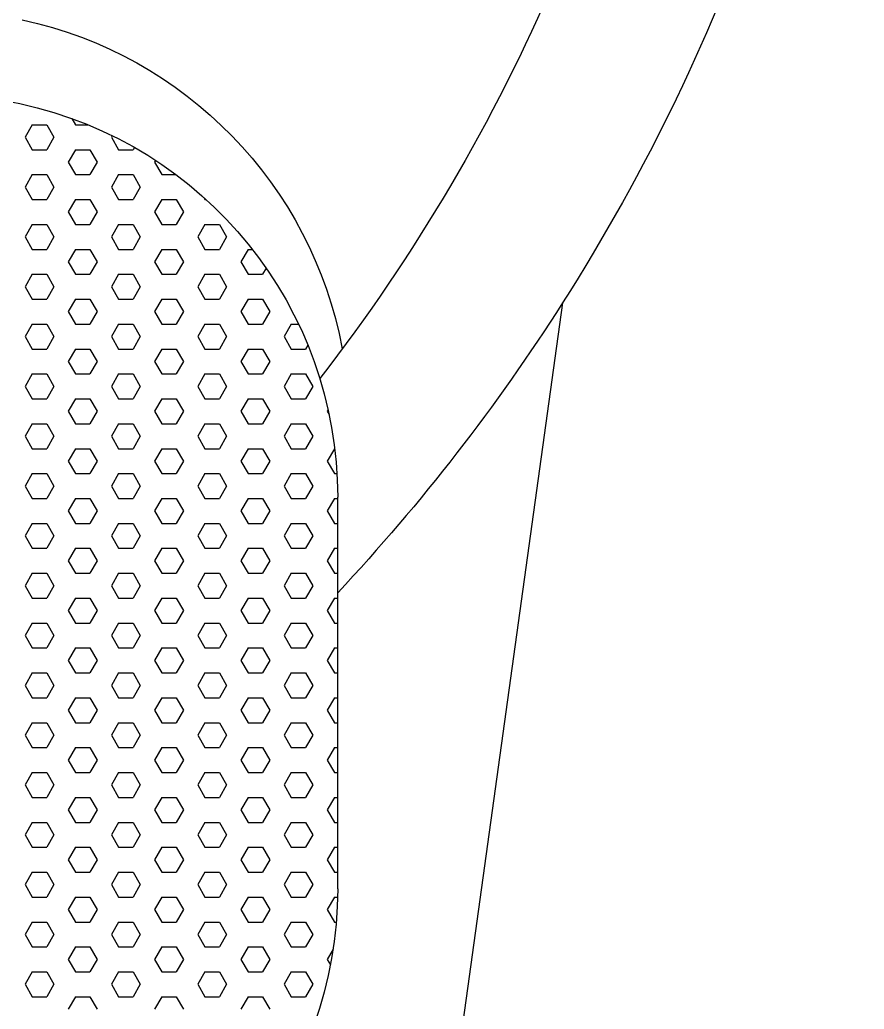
# Model space of a CAD drawing. Header units: millimetres. Extents: x 154.1 to 235.2, y 94.9 to 137.4.
# Drawn here: x 159.4288 to 159.5755, y 99.4125 to 99.5845 of the extents above; entities that cross this region are included whole.
import ezdxf

# ---------------------------------------------------------------- set-up
doc = ezdxf.new("R2010")
doc.units = ezdxf.units.MM
doc.header["$LTSCALE"] = 0.05
doc.layers.add('ACES', color=7, linetype='Continuous')
doc.layers.add('ACES-I', color=251, linetype='Continuous')

# ---------------------------------------------------------------- blocks, each defined once
blk = doc.blocks.new('*X8')
at = {"color": 0}
for p, q in [((6.172500001439316, 2.663028117468133), (6.171250001439316, 2.665193180977594)), ((6.175000000865273, 2.663028116137577), (6.176250000865273, 2.665193179647038)), ((6.187500001442116, 2.663028117469751), (6.186250001442116, 2.665193180979212)), ((6.190000000868073, 2.66302811613596), (6.191250000868073, 2.665193179645421)), ((6.202500001444918, 2.66302811747137), (6.201250001444918, 2.665193180980831)), ((6.205000000870873, 2.663028116134344), (6.206250000870873, 2.665193179643805)), ((6.163750000863406, 2.660863052629194), (6.165000000863405, 2.663028116138655)), ((6.165000000000004, 2.6630281173), (6.167500000000004, 2.6630281173)), ((6.168750001438381, 2.660863053958133), (6.167500001438381, 2.663028117467594)), ((6.172500000000004, 2.6630281173), (6.175000000000004, 2.6630281173)), ((6.178750000866207, 2.660863052627576), (6.180000000866206, 2.663028116137037)), ((6.180000000000004, 2.6630281173), (6.182500000000005, 2.6630281173)), ((6.183750001441183, 2.660863053959752), (6.182500001441183, 2.663028117469213)), ((6.187500000000004, 2.6630281173), (6.190000000000005, 2.6630281173)), ((6.193750000869007, 2.66086305262596), (6.195000000869006, 2.663028116135421)), ((6.195000000000005, 2.6630281173), (6.197500000000005, 2.6630281173)), ((6.198750001443983, 2.66086305396137), (6.197500001443983, 2.663028117470831)), ((6.202500000000005, 2.6630281173), (6.205000000000005, 2.6630281173)), ((6.208750000871807, 2.660863052624344), (6.210000000871807, 2.663028116133805)), ((6.210000000000005, 2.6630281173), (6.212500000000006, 2.6630281173)), ((6.213750001446784, 2.660863053962987), (6.212500001446784, 2.663028117472448)), ((6.165000001437448, 2.658697990448133), (6.163750001437449, 2.660863053957594)), ((6.167500000864339, 2.658697989119195), (6.168750000864339, 2.660863052628656)), ((6.180000001440249, 2.658697990449751), (6.17875000144025, 2.660863053959212)), ((6.182500000867139, 2.658697989117577), (6.183750000867139, 2.660863052627038)), ((6.19500000144305, 2.658697990451369), (6.19375000144305, 2.66086305396083)), ((6.19750000086994, 2.658697989115959), (6.19875000086994, 2.66086305262542)), ((6.210000001445851, 2.658697990452987), (6.208750001445851, 2.660863053962448)), ((6.21250000087274, 2.658697989114343), (6.21375000087274, 2.660863052623804)), ((6.165000000000003, 2.65869799028), (6.167500000000003, 2.65869799028)), ((6.171250000865273, 2.656532925609194), (6.172500000865273, 2.658697989118655)), ((6.172500000000003, 2.65869799028), (6.175000000000003, 2.65869799028)), ((6.176250001439316, 2.65653292693975), (6.175000001439316, 2.658697990449211)), ((6.180000000000003, 2.65869799028), (6.182500000000004, 2.65869799028)), ((6.186250000868073, 2.656532925607577), (6.187500000868073, 2.658697989117038)), ((6.187500000000004, 2.65869799028), (6.190000000000004, 2.65869799028)), ((6.191250001442116, 2.656532926941368), (6.190000001442116, 2.658697990450829)), ((6.195000000000004, 2.65869799028), (6.197500000000004, 2.65869799028)), ((6.201250000870873, 2.656532925605961), (6.202500000870873, 2.658697989115422)), ((6.202500000000004, 2.65869799028), (6.205000000000005, 2.65869799028)), ((6.206250001444918, 2.656532926942987), (6.205000001444918, 2.658697990452448)), ((6.210000000000004, 2.65869799028), (6.212500000000005, 2.65869799028)), ((6.216250000873674, 2.656532925604343), (6.216810378126122, 2.657503527476989)), ((6.172500001438381, 2.65436786342975), (6.171250001438382, 2.656532926939211)), ((6.175000000866206, 2.654367862099194), (6.176250000866206, 2.656532925608655)), ((6.187500001441183, 2.654367863431369), (6.186250001441183, 2.65653292694083)), ((6.190000000869007, 2.654367862097577), (6.191250000869006, 2.656532925607038)), ((6.202500001443983, 2.654367863432987), (6.201250001443984, 2.656532926942448)), ((6.205000000871807, 2.654367862095961), (6.206250000871806, 2.656532925605422)), ((6.217285070385206, 2.654740134953383), (6.216250001446785, 2.656532926944065)), ((6.163750000864339, 2.652202798590812), (6.165000000864339, 2.654367862100273)), ((6.165000000000003, 2.65436786326), (6.167500000000003, 2.65436786326)), ((6.168750001437449, 2.65220279991975), (6.167500001437449, 2.654367863429211)), ((6.172500000000003, 2.65436786326), (6.175000000000003, 2.65436786326)), ((6.178750000867139, 2.652202798589194), (6.180000000867139, 2.654367862098655)), ((6.180000000000003, 2.65436786326), (6.182500000000004, 2.65436786326)), ((6.18375000144025, 2.652202799921368), (6.18250000144025, 2.654367863430829)), ((6.187500000000004, 2.65436786326), (6.190000000000004, 2.65436786326)), ((6.19375000086994, 2.652202798587576), (6.19500000086994, 2.654367862097037)), ((6.195000000000004, 2.65436786326), (6.197500000000004, 2.65436786326)), ((6.19875000144305, 2.652202799922986), (6.19750000144305, 2.654367863432447)), ((6.202500000000004, 2.65436786326), (6.205000000000005, 2.65436786326)), ((6.20875000087274, 2.65220279858596), (6.21000000087274, 2.654367862095421)), ((6.210000000000004, 2.65436786326), (6.212500000000005, 2.65436786326)), ((6.213750001445851, 2.652202799924604), (6.212500001445851, 2.654367863434065)), ((6.165000001436515, 2.65003773640975), (6.163750001436515, 2.652202799919211)), ((6.167500000865273, 2.650037735080811), (6.168750000865272, 2.652202798590272)), ((6.180000001439316, 2.650037736411367), (6.178750001439316, 2.652202799920828)), ((6.182500000868073, 2.650037735079194), (6.183750000868073, 2.652202798588655)), ((6.195000001442116, 2.650037736412985), (6.193750001442116, 2.652202799922446)), ((6.197500000870873, 2.650037735077578), (6.198750000870873, 2.652202798587039)), ((6.210000001444918, 2.650037736414604), (6.208750001444918, 2.652202799924065)), ((6.212500000873674, 2.65003773507596), (6.213750000873674, 2.652202798585421)), ((6.165000000000003, 2.65003773624), (6.167500000000003, 2.65003773624)), ((6.171250000866206, 2.647872671570811), (6.172500000866206, 2.650037735080272)), ((6.172500000000003, 2.65003773624), (6.175000000000003, 2.65003773624)), ((6.176250001438381, 2.647872672901367), (6.175000001438382, 2.650037736410828)), ((6.180000000000003, 2.65003773624), (6.182500000000004, 2.65003773624)), ((6.186250000869006, 2.647872671569194), (6.187500000869006, 2.650037735078655)), ((6.187500000000004, 2.65003773624), (6.190000000000004, 2.65003773624)), ((6.191250001441183, 2.647872672902986), (6.190000001441184, 2.650037736412447)), ((6.195000000000004, 2.65003773624), (6.197500000000004, 2.65003773624)), ((6.201250000871807, 2.647872671567578), (6.202500000871806, 2.650037735077039)), ((6.202500000000004, 2.65003773624), (6.205000000000005, 2.65003773624)), ((6.206250001443983, 2.647872672904604), (6.205000001443984, 2.650037736414065)), ((6.210000000000004, 2.65003773624), (6.212500000000005, 2.65003773624)), ((6.216250000874607, 2.64787267156596), (6.217500000874606, 2.650037735075421)), ((6.217500000000005, 2.65003773624), (6.217834277372252, 2.65003773624)), ((6.172500001437449, 2.645707609391367), (6.171250001437449, 2.647872672900828)), ((6.175000000867139, 2.645707608060811), (6.176250000867139, 2.647872671570272)), ((6.18750000144025, 2.645707609392985), (6.18625000144025, 2.647872672902446)), ((6.19000000086994, 2.645707608059193), (6.19125000086994, 2.647872671568654)), ((6.20250000144305, 2.645707609394603), (6.20125000144305, 2.647872672904064)), ((6.20500000087274, 2.645707608057577), (6.20625000087274, 2.647872671567038)), ((6.217500001445851, 2.645707609396221), (6.216250001445851, 2.647872672905682)), ((6.163750000865273, 2.643542544552428), (6.165000000865272, 2.645707608061889)), ((6.165000000000003, 2.64570760922), (6.167500000000003, 2.64570760922)), ((6.168750001436515, 2.643542545881367), (6.167500001436515, 2.645707609390828)), ((6.172500000000003, 2.64570760922), (6.175000000000003, 2.64570760922)), ((6.178750000868073, 2.643542544550811), (6.180000000868072, 2.645707608060272)), ((6.180000000000003, 2.64570760922), (6.182500000000004, 2.64570760922)), ((6.183750001439316, 2.643542545882984), (6.182500001439316, 2.645707609392445)), ((6.187500000000004, 2.64570760922), (6.190000000000004, 2.64570760922)), ((6.193750000870873, 2.643542544549195), (6.195000000870873, 2.645707608058656)), ((6.195000000000004, 2.64570760922), (6.197500000000004, 2.64570760922)), ((6.198750001442116, 2.643542545884602), (6.197500001442116, 2.645707609394063)), ((6.202500000000004, 2.64570760922), (6.205000000000005, 2.64570760922)), ((6.208750000873674, 2.643542544547577), (6.210000000873674, 2.645707608057038)), ((6.210000000000004, 2.64570760922), (6.212500000000005, 2.64570760922)), ((6.213750001444918, 2.643542545886221), (6.212500001444918, 2.645707609395682)), ((6.217500000000005, 2.64570760922), (6.218057334936096, 2.64570760922)), ((6.165000001435582, 2.641377482371367), (6.163750001435583, 2.643542545880828)), ((6.167500000866206, 2.641377481042428), (6.168750000866206, 2.643542544551889)), ((6.180000001438382, 2.641377482372984), (6.178750001438382, 2.643542545882445)), ((6.182500000869006, 2.641377481040811), (6.183750000869006, 2.643542544550272)), ((6.195000001441183, 2.641377482374603), (6.193750001441184, 2.643542545884064)), ((6.197500000871806, 2.641377481039195), (6.198750000871806, 2.643542544548656)), ((6.210000001443984, 2.641377482376221), (6.208750001443984, 2.643542545885682)), ((6.212500000874607, 2.641377481037577), (6.213750000874606, 2.643542544547038)), ((6.165000000000003, 2.6413774822), (6.167500000000003, 2.6413774822)), ((6.171250000867139, 2.639212417532428), (6.172500000867139, 2.641377481041889)), ((6.172500000000003, 2.6413774822), (6.175000000000003, 2.6413774822)), ((6.176250001437449, 2.639212418862984), (6.175000001437449, 2.641377482372445)), ((6.180000000000003, 2.6413774822), (6.182500000000004, 2.6413774822)), ((6.18625000086994, 2.63921241753081), (6.18750000086994, 2.641377481040271)), ((6.187500000000004, 2.6413774822), (6.190000000000004, 2.6413774822)), ((6.19125000144025, 2.639212418864602), (6.19000000144025, 2.641377482374063)), ((6.195000000000004, 2.6413774822), (6.197500000000004, 2.6413774822)), ((6.20125000087274, 2.639212417529194), (6.20250000087274, 2.641377481038655)), ((6.202500000000004, 2.6413774822), (6.205000000000005, 2.6413774822)), ((6.20625000144305, 2.63921241886622), (6.20500000144305, 2.641377482375681)), ((6.210000000000004, 2.6413774822), (6.212500000000005, 2.6413774822)), ((6.21625000087554, 2.639212417527578), (6.21750000087554, 2.641377481037039)), ((6.217500000000005, 2.6413774822), (6.218072031699712, 2.6413774822)), ((6.172500001436515, 2.637047355352984), (6.171250001436515, 2.639212418862445)), ((6.175000000868073, 2.637047354022428), (6.176250000868072, 2.639212417531889)), ((6.187500001439316, 2.637047355354601), (6.186250001439316, 2.639212418864062)), ((6.190000000870873, 2.637047354020812), (6.191250000870872, 2.639212417530273)), ((6.202500001442116, 2.637047355356219), (6.201250001442117, 2.63921241886568)), ((6.205000000873674, 2.637047354019194), (6.206250000873673, 2.639212417528655)), ((6.217500001444918, 2.637047355357838), (6.216250001444918, 2.639212418867299)), ((6.163750000866206, 2.634882290514045), (6.165000000866206, 2.637047354023506)), ((6.165000000000003, 2.63704735518), (6.167500000000003, 2.63704735518)), ((6.168750001435582, 2.634882291842984), (6.167500001435583, 2.637047355352445)), ((6.172500000000003, 2.63704735518), (6.175000000000003, 2.63704735518)), ((6.178750000869006, 2.634882290512428), (6.180000000869006, 2.637047354021889)), ((6.180000000000003, 2.63704735518), (6.182500000000004, 2.63704735518)), ((6.183750001438382, 2.634882291844601), (6.182500001438382, 2.637047355354062)), ((6.187500000000004, 2.63704735518), (6.190000000000004, 2.63704735518)), ((6.193750000871806, 2.634882290510812), (6.195000000871806, 2.637047354020273)), ((6.195000000000004, 2.63704735518), (6.197500000000004, 2.63704735518)), ((6.198750001441184, 2.63488229184622), (6.197500001441184, 2.637047355355681)), ((6.202500000000004, 2.63704735518), (6.205000000000005, 2.63704735518)), ((6.208750000874606, 2.634882290509194), (6.210000000874606, 2.637047354018655)), ((6.210000000000004, 2.63704735518), (6.212500000000005, 2.63704735518)), ((6.213750001443984, 2.634882291847838), (6.212500001443984, 2.637047355357299)), ((6.217500000000005, 2.63704735518), (6.218072031699712, 2.63704735518)), ((6.165000001434647, 2.632717228332983), (6.163750001434647, 2.634882291842444)), ((6.167500000867139, 2.632717227004045), (6.168750000867139, 2.634882290513506)), ((6.180000001437449, 2.632717228334601), (6.178750001437449, 2.634882291844062)), ((6.18250000086994, 2.632717227002427), (6.18375000086994, 2.634882290511888)), ((6.19500000144025, 2.632717228336219), (6.19375000144025, 2.63488229184568)), ((6.19750000087274, 2.632717227000811), (6.19875000087274, 2.634882290510272)), ((6.21000000144305, 2.632717228337837), (6.20875000144305, 2.634882291847298)), ((6.21250000087554, 2.632717226999195), (6.21375000087554, 2.634882290508656)), ((6.165000000000003, 2.63271722816), (6.167500000000003, 2.63271722816)), ((6.171250000868072, 2.630552163494045), (6.172500000868072, 2.632717227003506)), ((6.172500000000003, 2.63271722816), (6.175000000000003, 2.63271722816)), ((6.176250001436515, 2.630552164824601), (6.175000001436516, 2.632717228334062)), ((6.180000000000003, 2.63271722816), (6.182500000000004, 2.63271722816)), ((6.186250000870873, 2.630552163492429), (6.187500000870872, 2.63271722700189)), ((6.187500000000004, 2.63271722816), (6.190000000000004, 2.63271722816)), ((6.191250001439316, 2.630552164826218), (6.190000001439317, 2.632717228335679)), ((6.195000000000004, 2.63271722816), (6.197500000000004, 2.63271722816)), ((6.201250000873674, 2.630552163490811), (6.202500000873673, 2.632717227000272)), ((6.202500000000004, 2.63271722816), (6.205000000000005, 2.63271722816)), ((6.206250001442116, 2.630552164827836), (6.205000001442117, 2.632717228337297)), ((6.210000000000004, 2.63271722816), (6.212500000000005, 2.63271722816)), ((6.216250000876474, 2.630552163489194), (6.217500000876473, 2.632717226998655)), ((6.217500000000005, 2.63271722816), (6.218072031699712, 2.63271722816)), ((6.172500001435583, 2.628387101314601), (6.171250001435583, 2.630552164824062)), ((6.175000000869006, 2.628387099984045), (6.176250000869006, 2.630552163493506)), ((6.187500001438382, 2.628387101316218), (6.186250001438382, 2.630552164825679)), ((6.190000000871806, 2.628387099982429), (6.191250000871806, 2.63055216349189)), ((6.202500001441184, 2.628387101317837), (6.201250001441184, 2.630552164827298)), ((6.205000000874606, 2.628387099980811), (6.206250000874606, 2.630552163490272)), ((6.217500001443984, 2.628387101319455), (6.216250001443984, 2.630552164828916)), ((6.163750000867139, 2.626222036475662), (6.165000000867138, 2.628387099985123)), ((6.165000000000003, 2.62838710114), (6.167500000000003, 2.62838710114)), ((6.168750001434647, 2.6262220378046), (6.167500001434647, 2.628387101314061)), ((6.172500000000003, 2.62838710114), (6.175000000000003, 2.62838710114)), ((6.17875000086994, 2.626222036474045), (6.180000000869939, 2.628387099983506)), ((6.180000000000003, 2.62838710114), (6.182500000000004, 2.62838710114)), ((6.183750001437449, 2.626222037806218), (6.182500001437449, 2.628387101315679)), ((6.187500000000004, 2.62838710114), (6.190000000000004, 2.62838710114)), ((6.19375000087274, 2.626222036472428), (6.195000000872739, 2.628387099981889)), ((6.195000000000004, 2.62838710114), (6.197500000000004, 2.62838710114)), ((6.19875000144025, 2.626222037807836), (6.19750000144025, 2.628387101317297)), ((6.202500000000004, 2.62838710114), (6.205000000000005, 2.62838710114)), ((6.20875000087554, 2.626222036470812), (6.21000000087554, 2.628387099980273)), ((6.210000000000004, 2.62838710114), (6.212500000000005, 2.62838710114)), ((6.21375000144305, 2.626222037809454), (6.21250000144305, 2.628387101318915)), ((6.217500000000005, 2.62838710114), (6.218072031699712, 2.62838710114)), ((6.165000001433715, 2.6240569742946), (6.163750001433716, 2.626222037804061)), ((6.167500000868072, 2.624056972965662), (6.168750000868072, 2.626222036475123)), ((6.180000001436516, 2.624056974296218), (6.178750001436516, 2.626222037805679)), ((6.182500000870872, 2.624056972964046), (6.183750000870872, 2.626222036473507)), ((6.195000001439317, 2.624056974297835), (6.193750001439317, 2.626222037807296)), ((6.197500000873673, 2.624056972962428), (6.198750000873673, 2.626222036471889)), ((6.210000001442117, 2.624056974299454), (6.208750001442117, 2.626222037808915)), ((6.212500000876473, 2.624056972960811), (6.213750000876473, 2.626222036470272)), ((6.165000000000003, 2.62405697412), (6.167500000000003, 2.62405697412)), ((6.171250000869006, 2.621891909455662), (6.172500000869006, 2.624056972965123)), ((6.172500000000003, 2.62405697412), (6.175000000000003, 2.62405697412)), ((6.176250001435583, 2.621891910786218), (6.175000001435583, 2.624056974295679)), ((6.180000000000003, 2.62405697412), (6.182500000000004, 2.62405697412)), ((6.186250000871806, 2.621891909454046), (6.187500000871806, 2.624056972963507)), ((6.187500000000004, 2.62405697412), (6.190000000000004, 2.62405697412)), ((6.191250001438382, 2.621891910787835), (6.190000001438382, 2.624056974297296)), ((6.195000000000004, 2.62405697412), (6.197500000000004, 2.62405697412)), ((6.201250000874606, 2.621891909452428), (6.202500000874606, 2.624056972961889)), ((6.202500000000004, 2.62405697412), (6.205000000000005, 2.62405697412)), ((6.206250001441184, 2.621891910789454), (6.205000001441184, 2.624056974298915)), ((6.210000000000004, 2.62405697412), (6.212500000000005, 2.62405697412)), ((6.216250000877407, 2.621891909450812), (6.217500000877407, 2.624056972960273)), ((6.217500000000005, 2.62405697412), (6.218072031699712, 2.62405697412)), ((6.172500001434647, 2.619726847276217), (6.171250001434648, 2.621891910785678)), ((6.175000000869939, 2.619726845945662), (6.176250000869939, 2.621891909455123)), ((6.187500001437449, 2.619726847277835), (6.18625000143745, 2.621891910787296)), ((6.19000000087274, 2.619726845944045), (6.191250000872739, 2.621891909453506)), ((6.20250000144025, 2.619726847279453), (6.201250001440251, 2.621891910788914)), ((6.20500000087554, 2.619726845942429), (6.206250000875539, 2.62189190945189)), ((6.21750000144305, 2.619726847281071), (6.216250001443051, 2.621891910790532)), ((6.163750000868072, 2.617561782437279), (6.165000000868072, 2.61972684594674)), ((6.165000000000003, 2.6197268471), (6.167500000000003, 2.6197268471)), ((6.168750001433716, 2.617561783766218), (6.167500001433716, 2.619726847275679)), ((6.172500000000003, 2.6197268471), (6.175000000000003, 2.6197268471)), ((6.178750000870872, 2.617561782435663), (6.180000000870872, 2.619726845945124)), ((6.180000000000003, 2.6197268471), (6.182500000000004, 2.6197268471)), ((6.183750001436516, 2.617561783767835), (6.182500001436516, 2.619726847277296)), ((6.187500000000004, 2.6197268471), (6.190000000000004, 2.6197268471)), ((6.193750000873673, 2.617561782434045), (6.195000000873673, 2.619726845943506)), ((6.195000000000004, 2.6197268471), (6.197500000000004, 2.6197268471)), ((6.198750001439317, 2.617561783769452), (6.197500001439317, 2.619726847278913)), ((6.202500000000004, 2.6197268471), (6.205000000000005, 2.6197268471)), ((6.208750000876473, 2.617561782432428), (6.210000000876473, 2.619726845941889)), ((6.210000000000004, 2.6197268471), (6.212500000000005, 2.6197268471)), ((6.213750001442117, 2.617561783771071), (6.212500001442117, 2.619726847280532)), ((6.217500000000005, 2.6197268471), (6.218072031699712, 2.6197268471)), ((6.165000001432782, 2.615396720256218), (6.163750001432782, 2.617561783765679)), ((6.167500000869006, 2.615396718927279), (6.168750000869005, 2.61756178243674)), ((6.180000001435583, 2.615396720257835), (6.178750001435583, 2.617561783767296)), ((6.182500000871806, 2.615396718925663), (6.183750000871806, 2.617561782435124)), ((6.195000001438382, 2.615396720259452), (6.193750001438382, 2.617561783768913)), ((6.197500000874606, 2.615396718924045), (6.198750000874606, 2.617561782433506)), ((6.210000001441184, 2.615396720261071), (6.208750001441184, 2.617561783770532)), ((6.212500000877407, 2.615396718922429), (6.213750000877407, 2.61756178243189)), ((6.165000000000003, 2.61539672008), (6.167500000000003, 2.61539672008)), ((6.171250000869939, 2.613231655417279), (6.172500000869939, 2.61539671892674)), ((6.172500000000003, 2.61539672008), (6.175000000000003, 2.61539672008)), ((6.176250001434648, 2.613231656747834), (6.175000001434648, 2.615396720257295)), ((6.180000000000003, 2.61539672008), (6.182500000000004, 2.61539672008)), ((6.186250000872739, 2.613231655415662), (6.187500000872739, 2.615396718925123)), ((6.187500000000004, 2.61539672008), (6.190000000000004, 2.61539672008)), ((6.191250001437449, 2.613231656749452), (6.19000000143745, 2.615396720258913)), ((6.195000000000004, 2.61539672008), (6.197500000000004, 2.61539672008)), ((6.20125000087554, 2.613231655414046), (6.202500000875539, 2.615396718923507)), ((6.202500000000004, 2.61539672008), (6.205000000000005, 2.61539672008)), ((6.20625000144025, 2.61323165675107), (6.205000001440251, 2.615396720260531)), ((6.210000000000004, 2.61539672008), (6.212500000000005, 2.61539672008)), ((6.21625000087834, 2.613231655412429), (6.217500000878339, 2.61539671892189)), ((6.217500000000005, 2.61539672008), (6.218072031699712, 2.61539672008)), ((6.172500001433716, 2.611066593237835), (6.171250001433716, 2.613231656747296)), ((6.175000000870872, 2.61106659190728), (6.176250000870872, 2.613231655416741)), ((6.187500001436516, 2.611066593239452), (6.186250001436516, 2.613231656748913)), ((6.190000000873673, 2.611066591905662), (6.191250000873673, 2.613231655415123)), ((6.202500001439317, 2.611066593241069), (6.201250001439317, 2.61323165675053)), ((6.205000000876473, 2.611066591904045), (6.206250000876473, 2.613231655413506)), ((6.217500001442117, 2.611066593242688), (6.216250001442117, 2.613231656752149)), ((6.163750000869006, 2.608901528398896), (6.165000000869005, 2.611066591908357)), ((6.165000000000003, 2.61106659306), (6.167500000000003, 2.61106659306)), ((6.168750001432782, 2.608901529727835), (6.167500001432782, 2.611066593237296)), ((6.172500000000003, 2.61106659306), (6.175000000000003, 2.61106659306)), ((6.178750000871806, 2.60890152839728), (6.180000000871805, 2.611066591906741)), ((6.180000000000003, 2.61106659306), (6.182500000000004, 2.61106659306)), ((6.183750001435583, 2.608901529729452), (6.182500001435583, 2.611066593238913)), ((6.187500000000004, 2.61106659306), (6.190000000000004, 2.61106659306)), ((6.193750000874606, 2.608901528395662), (6.195000000874606, 2.611066591905123)), ((6.195000000000004, 2.61106659306), (6.197500000000004, 2.61106659306)), ((6.198750001438382, 2.608901529731069), (6.197500001438383, 2.61106659324053)), ((6.202500000000004, 2.61106659306), (6.205000000000005, 2.61106659306)), ((6.208750000877407, 2.608901528394046), (6.210000000877407, 2.611066591903507)), ((6.210000000000004, 2.61106659306), (6.212500000000005, 2.61106659306)), ((6.213750001441184, 2.608901529732688), (6.212500001441184, 2.611066593242149)), ((6.217500000000005, 2.61106659306), (6.218072031699712, 2.61106659306)), ((6.165000001431848, 2.606736466217835), (6.163750001431849, 2.608901529727296)), ((6.167500000869939, 2.606736464888896), (6.168750000869939, 2.608901528398357)), ((6.180000001434648, 2.606736466219451), (6.178750001434648, 2.608901529728912)), ((6.182500000872739, 2.606736464887279), (6.183750000872739, 2.60890152839674)), ((6.19500000143745, 2.606736466221069), (6.19375000143745, 2.60890152973053)), ((6.197500000875539, 2.606736464885663), (6.198750000875539, 2.608901528395124)), ((6.210000001440251, 2.606736466222687), (6.208750001440251, 2.608901529732148)), ((6.21250000087834, 2.606736464884046), (6.213750000878339, 2.608901528393507)), ((6.165000000000003, 2.60673646604), (6.167500000000003, 2.60673646604)), ((6.171250000870872, 2.604571401378897), (6.172500000870872, 2.606736464888358)), ((6.172500000000003, 2.60673646604), (6.175000000000003, 2.60673646604)), ((6.176250001433716, 2.604571402709452), (6.175000001433716, 2.606736466218913)), ((6.180000000000003, 2.60673646604), (6.182500000000004, 2.60673646604)), ((6.186250000873673, 2.604571401377279), (6.187500000873673, 2.60673646488674)), ((6.187500000000004, 2.60673646604), (6.190000000000004, 2.60673646604)), ((6.191250001436516, 2.604571402711069), (6.190000001436516, 2.60673646622053)), ((6.195000000000004, 2.60673646604), (6.197500000000004, 2.60673646604)), ((6.201250000876473, 2.604571401375662), (6.202500000876473, 2.606736464885123)), ((6.202500000000004, 2.60673646604), (6.205000000000005, 2.60673646604)), ((6.206250001439317, 2.604571402712686), (6.205000001439317, 2.606736466222147)), ((6.210000000000004, 2.60673646604), (6.212500000000005, 2.60673646604)), ((6.216250000879273, 2.604571401374046), (6.217500000879273, 2.606736464883507)), ((6.217500000000005, 2.60673646604), (6.218072031699712, 2.60673646604)), ((6.172500001432782, 2.602406339199452), (6.171250001432782, 2.604571402708913)), ((6.175000000871806, 2.602406337868897), (6.176250000871805, 2.604571401378358)), ((6.187500001435583, 2.602406339201069), (6.186250001435583, 2.60457140271053)), ((6.190000000874606, 2.602406337867279), (6.191250000874605, 2.60457140137674)), ((6.202500001438382, 2.602406339202686), (6.201250001438383, 2.604571402712147)), ((6.205000000877407, 2.602406337865663), (6.206250000877406, 2.604571401375124)), ((6.217500001441184, 2.602406339204305), (6.216250001441185, 2.604571402713766)), ((6.163750000869939, 2.600241274360513), (6.165000000869939, 2.602406337869974)), ((6.165000000000003, 2.60240633902), (6.167500000000003, 2.60240633902)), ((6.168750001431849, 2.600241275689452), (6.167500001431849, 2.602406339198913)), ((6.172500000000003, 2.60240633902), (6.175000000000003, 2.60240633902)), ((6.178750000872739, 2.600241274358896), (6.180000000872739, 2.602406337868357)), ((6.180000000000003, 2.60240633902), (6.182500000000004, 2.60240633902)), ((6.183750001434648, 2.600241275691068), (6.182500001434648, 2.602406339200529)), ((6.187500000000004, 2.60240633902), (6.190000000000004, 2.60240633902)), ((6.193750000875539, 2.60024127435728), (6.195000000875539, 2.602406337866741)), ((6.195000000000004, 2.60240633902), (6.197500000000004, 2.60240633902)), ((6.19875000143745, 2.600241275692686), (6.19750000143745, 2.602406339202147)), ((6.202500000000004, 2.60240633902), (6.205000000000005, 2.60240633902)), ((6.208750000878339, 2.600241274355663), (6.210000000878339, 2.602406337865124)), ((6.210000000000004, 2.60240633902), (6.212500000000005, 2.60240633902)), ((6.213750001440251, 2.600241275694304), (6.212500001440251, 2.602406339203765)), ((6.217500000000005, 2.60240633902), (6.218072031699712, 2.60240633902)), ((6.165000001430915, 2.598076212179452), (6.163750001430915, 2.600241275688913)), ((6.167500000870872, 2.598076210850514), (6.168750000870872, 2.600241274359975)), ((6.180000001433716, 2.598076212181069), (6.178750001433716, 2.60024127569053)), ((6.182500000873673, 2.598076210848896), (6.183750000873673, 2.600241274358357)), ((6.195000001436516, 2.598076212182686), (6.193750001436516, 2.600241275692147)), ((6.197500000876473, 2.598076210847279), (6.198750000876473, 2.60024127435674)), ((6.210000001439317, 2.598076212184303), (6.208750001439317, 2.600241275693764)), ((6.212500000879273, 2.598076210845663), (6.213750000879273, 2.600241274355124)), ((6.165000000000003, 2.598076212), (6.167500000000003, 2.598076212)), ((6.171250000871805, 2.595911147340514), (6.172500000871805, 2.598076210849975)), ((6.172500000000003, 2.598076212), (6.175000000000003, 2.598076212)), ((6.176250001432782, 2.595911148671069), (6.175000001432783, 2.59807621218053)), ((6.180000000000003, 2.598076212), (6.182500000000004, 2.598076212)), ((6.186250000874606, 2.595911147338896), (6.187500000874605, 2.598076210848357)), ((6.187500000000004, 2.598076212), (6.190000000000004, 2.598076212)), ((6.191250001435583, 2.595911148672686), (6.190000001435584, 2.598076212182147)), ((6.195000000000004, 2.598076212), (6.197500000000004, 2.598076212)), ((6.201250000877407, 2.59591114733728), (6.202500000877406, 2.598076210846741)), ((6.202500000000004, 2.598076212), (6.205000000000005, 2.598076212)), ((6.206250001438383, 2.595911148674303), (6.205000001438383, 2.598076212183764)), ((6.210000000000004, 2.598076212), (6.212500000000005, 2.598076212)), ((6.216250000880206, 2.595911147335663), (6.217500000880205, 2.598076210845124)), ((6.217500000000005, 2.598076212), (6.218072031699712, 2.598076212)), ((6.172500001431849, 2.593746085161069), (6.171250001431849, 2.59591114867053)), ((6.175000000872739, 2.593746083830513), (6.176250000872739, 2.595911147339974)), ((6.187500001434648, 2.593746085162685), (6.186250001434648, 2.595911148672146)), ((6.190000000875539, 2.593746083828897), (6.191250000875539, 2.595911147338358)), ((6.20250000143745, 2.593746085164303), (6.20125000143745, 2.595911148673764)), ((6.205000000878339, 2.59374608382728), (6.206250000878339, 2.595911147336741)), ((6.217500001440251, 2.593746085165921), (6.216250001440251, 2.595911148675382)), ((6.163750000870872, 2.591581020322131), (6.165000000870871, 2.593746083831592)), ((6.165000000000003, 2.59374608498), (6.167500000000003, 2.59374608498)), ((6.168750001430915, 2.591581021651069), (6.167500001430915, 2.59374608516053)), ((6.172500000000003, 2.59374608498), (6.175000000000003, 2.59374608498)), ((6.178750000873673, 2.591581020320513), (6.180000000873672, 2.593746083829974)), ((6.180000000000003, 2.59374608498), (6.182500000000004, 2.59374608498)), ((6.183750001433716, 2.591581021652686), (6.182500001433716, 2.593746085162147)), ((6.187500000000004, 2.59374608498), (6.190000000000004, 2.59374608498)), ((6.193750000876473, 2.591581020318896), (6.195000000876473, 2.593746083828357)), ((6.195000000000004, 2.59374608498), (6.197500000000004, 2.59374608498)), ((6.198750001436516, 2.591581021654303), (6.197500001436516, 2.593746085163764)), ((6.202500000000004, 2.59374608498), (6.205000000000005, 2.59374608498)), ((6.208750000879273, 2.59158102031728), (6.210000000879273, 2.593746083826741)), ((6.210000000000004, 2.59374608498), (6.212500000000005, 2.59374608498)), ((6.213750001439317, 2.59158102165592), (6.212500001439317, 2.593746085165381)), ((6.217500000000005, 2.59374608498), (6.218072031699712, 2.59374608498)), ((6.165000001429982, 2.589415958141069), (6.163750001429983, 2.59158102165053)), ((6.167500000871805, 2.589415956812131), (6.168750000871805, 2.591581020321592)), ((6.180000001432782, 2.589415958142686), (6.178750001432783, 2.591581021652147)), ((6.182500000874605, 2.589415956810513), (6.183750000874605, 2.591581020319974)), ((6.195000001435583, 2.589415958144303), (6.193750001435584, 2.591581021653764)), ((6.197500000877406, 2.589415956808897), (6.198750000877406, 2.591581020318358)), ((6.210000001438383, 2.58941595814592), (6.208750001438383, 2.591581021655381)), ((6.212500000880206, 2.58941595680728), (6.213750000880205, 2.591581020316741)), ((6.165000000000003, 2.58941595796), (6.167500000000003, 2.58941595796)), ((6.171250000872739, 2.58725089330213), (6.172500000872739, 2.589415956811591)), ((6.172500000000003, 2.58941595796), (6.175000000000003, 2.58941595796)), ((6.176250001431849, 2.587250894632686), (6.175000001431849, 2.589415958142147)), ((6.180000000000003, 2.58941595796), (6.182500000000004, 2.58941595796)), ((6.186250000875539, 2.587250893300514), (6.187500000875539, 2.589415956809975)), ((6.187500000000004, 2.58941595796), (6.190000000000004, 2.58941595796)), ((6.191250001434648, 2.587250894634302), (6.190000001434648, 2.589415958143763)), ((6.195000000000004, 2.58941595796), (6.197500000000004, 2.58941595796)), ((6.201250000878339, 2.587250893298897), (6.202500000878339, 2.589415956808358)), ((6.202500000000004, 2.58941595796), (6.205000000000005, 2.58941595796)), ((6.20625000143745, 2.587250894635921), (6.20500000143745, 2.589415958145382)), ((6.210000000000004, 2.58941595796), (6.212500000000005, 2.58941595796)), ((6.216250000881139, 2.587250893297281), (6.217500000881139, 2.589415956806742)), ((6.217500000000005, 2.58941595796), (6.218072031699712, 2.58941595796)), ((6.172500001430915, 2.585085831122686), (6.171250001430916, 2.587250894632147)), ((6.175000000873673, 2.58508582979213), (6.176250000873672, 2.587250893301591)), ((6.187500001433716, 2.585085831124303), (6.186250001433717, 2.587250894633764)), ((6.190000000876473, 2.585085829790513), (6.191250000876472, 2.587250893299974)), ((6.202500001436516, 2.58508583112592), (6.201250001436517, 2.587250894635381)), ((6.205000000879273, 2.585085829788897), (6.206250000879272, 2.587250893298358)), ((6.217500001439317, 2.585085831127537), (6.216250001439318, 2.587250894636998)), ((6.163750000871805, 2.582920766283748), (6.165000000871805, 2.585085829793209)), ((6.165000000000003, 2.58508583094), (6.167500000000003, 2.58508583094)), ((6.168750001429983, 2.582920767612686), (6.167500001429983, 2.585085831122147)), ((6.172500000000003, 2.58508583094), (6.175000000000003, 2.58508583094)), ((6.178750000874605, 2.58292076628213), (6.180000000874605, 2.585085829791591)), ((6.180000000000003, 2.58508583094), (6.182500000000004, 2.58508583094)), ((6.183750001432783, 2.582920767614303), (6.182500001432783, 2.585085831123764)), ((6.187500000000004, 2.58508583094), (6.190000000000004, 2.58508583094)), ((6.193750000877406, 2.582920766280514), (6.195000000877406, 2.585085829789975)), ((6.195000000000004, 2.58508583094), (6.197500000000004, 2.58508583094)), ((6.198750001435584, 2.58292076761592), (6.197500001435584, 2.585085831125381)), ((6.202500000000004, 2.58508583094), (6.205000000000005, 2.58508583094)), ((6.208750000880205, 2.582920766278897), (6.210000000880205, 2.585085829788358)), ((6.210000000000004, 2.58508583094), (6.212500000000005, 2.58508583094)), ((6.213750001438383, 2.582920767617537), (6.212500001438383, 2.585085831126998)), ((6.217500000000005, 2.58508583094), (6.218072031699712, 2.58508583094)), ((6.165000001429049, 2.580755704102685), (6.163750001429049, 2.582920767612146)), ((6.167500000872739, 2.580755702773747), (6.168750000872739, 2.582920766283208)), ((6.180000001431849, 2.580755704104303), (6.178750001431849, 2.582920767613764)), ((6.182500000875539, 2.580755702772131), (6.183750000875539, 2.582920766281592)), ((6.195000001434648, 2.580755704105919), (6.193750001434648, 2.58292076761538)), ((6.197500000878339, 2.580755702770514), (6.198750000878339, 2.582920766279975)), ((6.21000000143745, 2.580755704107538), (6.20875000143745, 2.582920767616999)), ((6.212500000881139, 2.580755702768898), (6.213750000881139, 2.582920766278359)), ((6.165000000000003, 2.58075570392), (6.167500000000003, 2.58075570392)), ((6.171250000873672, 2.578590639263747), (6.172500000873672, 2.580755702773208)), ((6.172500000000003, 2.58075570392), (6.175000000000003, 2.58075570392)), ((6.176250001430915, 2.578590640594303), (6.175000001430916, 2.580755704103764)), ((6.180000000000003, 2.58075570392), (6.182500000000004, 2.58075570392)), ((6.186250000876472, 2.57859063926213), (6.187500000876472, 2.580755702771591)), ((6.187500000000004, 2.58075570392), (6.190000000000004, 2.58075570392)), ((6.191250001433716, 2.57859064059592), (6.190000001433717, 2.580755704105381)), ((6.195000000000004, 2.58075570392), (6.197500000000004, 2.58075570392)), ((6.201250000879273, 2.578590639260514), (6.202500000879272, 2.580755702769975)), ((6.202500000000004, 2.58075570392), (6.205000000000005, 2.58075570392)), ((6.206250001436517, 2.578590640597537), (6.205000001436517, 2.580755704106998)), ((6.210000000000004, 2.58075570392), (6.212500000000005, 2.58075570392)), ((6.216250000882073, 2.578590639258898), (6.217500000882072, 2.580755702768359)), ((6.217500000000005, 2.58075570392), (6.218072031699712, 2.58075570392)), ((6.172500001429983, 2.576425577084303), (6.171250001429983, 2.578590640593764)), ((6.175000000874605, 2.576425575753747), (6.176250000874605, 2.578590639263208)), ((6.187500001432783, 2.57642557708592), (6.186250001432783, 2.578590640595381)), ((6.190000000877406, 2.576425575752131), (6.191250000877406, 2.578590639261592)), ((6.202500001435584, 2.576425577087537), (6.201250001435584, 2.578590640596998)), ((6.205000000880205, 2.576425575750514), (6.206250000880205, 2.578590639259975)), ((6.217500001438383, 2.576425577089154), (6.216250001438383, 2.578590640598615)), ((6.163750000872739, 2.574260512245364), (6.165000000872738, 2.576425575754825)), ((6.165000000000003, 2.5764255769), (6.167500000000003, 2.5764255769)), ((6.168750001429049, 2.574260513574302), (6.167500001429049, 2.576425577083763)), ((6.172500000000003, 2.5764255769), (6.175000000000003, 2.5764255769)), ((6.178750000875539, 2.574260512243748), (6.180000000875538, 2.576425575753209)), ((6.180000000000003, 2.5764255769), (6.182500000000004, 2.5764255769)), ((6.183750001431849, 2.57426051357592), (6.182500001431849, 2.576425577085381)), ((6.187500000000004, 2.5764255769), (6.190000000000004, 2.5764255769)), ((6.193750000878339, 2.574260512242131), (6.195000000878339, 2.576425575751592)), ((6.195000000000004, 2.5764255769), (6.197500000000004, 2.5764255769)), ((6.198750001434648, 2.574260513577536), (6.197500001434649, 2.576425577086997)), ((6.202500000000004, 2.5764255769), (6.205000000000005, 2.5764255769)), ((6.208750000881139, 2.574260512240515), (6.210000000881139, 2.576425575749976)), ((6.210000000000004, 2.5764255769), (6.212500000000005, 2.5764255769)), ((6.21375000143745, 2.574260513579155), (6.212500001437451, 2.576425577088616)), ((6.217500000000005, 2.5764255769), (6.218072031699712, 2.5764255769)), ((6.165000001428115, 2.572095450064303), (6.163750001428116, 2.574260513573764)), ((6.167500000873672, 2.572095448735364), (6.168750000873672, 2.574260512244825)), ((6.180000001430916, 2.57209545006592), (6.178750001430916, 2.574260513575381)), ((6.182500000876472, 2.572095448733747), (6.183750000876472, 2.574260512243208)), ((6.195000001433717, 2.572095450067537), (6.193750001433717, 2.574260513576998)), ((6.197500000879272, 2.572095448732131), (6.198750000879272, 2.574260512241592)), ((6.210000001436517, 2.572095450069154), (6.208750001436517, 2.574260513578615)), ((6.212500000882073, 2.572095448730515), (6.213750000882072, 2.574260512239976)), ((6.165000000000003, 2.57209544988), (6.167500000000003, 2.57209544988)), ((6.171250000874605, 2.569930385225364), (6.172500000874605, 2.572095448734825)), ((6.172500000000003, 2.57209544988), (6.175000000000003, 2.57209544988)), ((6.176250001429983, 2.56993038655592), (6.175000001429983, 2.572095450065381)), ((6.180000000000003, 2.57209544988), (6.182500000000004, 2.57209544988)), ((6.186250000877406, 2.569930385223748), (6.187500000877406, 2.572095448733209)), ((6.187500000000004, 2.57209544988), (6.190000000000004, 2.57209544988)), ((6.191250001432783, 2.569930386557537), (6.190000001432783, 2.572095450066998)), ((6.195000000000004, 2.57209544988), (6.197500000000004, 2.57209544988)), ((6.201250000880205, 2.569930385222131), (6.202500000880205, 2.572095448731592)), ((6.202500000000004, 2.57209544988), (6.205000000000005, 2.57209544988)), ((6.206250001435584, 2.569930386559154), (6.205000001435584, 2.572095450068615)), ((6.210000000000004, 2.57209544988), (6.212500000000005, 2.57209544988)), ((6.216250000883005, 2.569930385220514), (6.217500000883005, 2.572095448729975)), ((6.217500000000005, 2.57209544988), (6.217950413038547, 2.57209544988)), ((6.172500001429049, 2.567765323045919), (6.171250001429049, 2.56993038655538)), ((6.175000000875539, 2.567765321715365), (6.176250000875538, 2.569930385224826)), ((6.187500001431849, 2.567765323047537), (6.18625000143185, 2.569930386556998)), ((6.190000000878339, 2.567765321713748), (6.191250000878338, 2.569930385223209)), ((6.202500001434649, 2.567765323049153), (6.201250001434649, 2.569930386558614)), ((6.205000000881139, 2.567765321712132), (6.206250000881139, 2.569930385221593)), ((6.21750000143745, 2.567765323050772), (6.216250001437451, 2.569930386560233)), ((6.163750000873672, 2.565600258206981), (6.165000000873672, 2.567765321716442)), ((6.165000000000003, 2.56776532286), (6.167500000000003, 2.56776532286)), ((6.168750001428116, 2.56560025953592), (6.167500001428116, 2.567765323045381)), ((6.172500000000003, 2.56776532286), (6.175000000000003, 2.56776532286)), ((6.178750000876472, 2.565600258205364), (6.180000000876472, 2.567765321714825)), ((6.180000000000003, 2.56776532286), (6.182500000000004, 2.56776532286)), ((6.183750001430916, 2.565600259537537), (6.182500001430916, 2.567765323046998)), ((6.187500000000004, 2.56776532286), (6.190000000000004, 2.56776532286)), ((6.193750000879272, 2.565600258203748), (6.195000000879272, 2.567765321713209)), ((6.195000000000004, 2.56776532286), (6.197500000000004, 2.56776532286)), ((6.198750001433717, 2.565600259539154), (6.197500001433717, 2.567765323048615)), ((6.202500000000004, 2.56776532286), (6.205000000000005, 2.56776532286)), ((6.208750000882072, 2.565600258202132), (6.210000000882072, 2.567765321711593)), ((6.210000000000004, 2.56776532286), (6.212500000000005, 2.56776532286)), ((6.213750001436517, 2.565600259540771), (6.212500001436517, 2.567765323050232)), ((6.217500000000005, 2.56776532286), (6.217559574637371, 2.56776532286)), ((6.165000001427182, 2.56343519602592), (6.163750001427182, 2.565600259535381)), ((6.167500000874605, 2.563435194696981), (6.168750000874605, 2.565600258206442)), ((6.180000001429983, 2.563435196027537), (6.178750001429983, 2.565600259536998)), ((6.182500000877406, 2.563435194695365), (6.183750000877406, 2.565600258204826)), ((6.195000001432783, 2.563435196029154), (6.193750001432783, 2.565600259538615)), ((6.197500000880205, 2.563435194693748), (6.198750000880205, 2.565600258203209)), ((6.210000001435584, 2.563435196030771), (6.208750001435584, 2.565600259540232)), ((6.212500000883005, 2.563435194692131), (6.213750000883005, 2.565600258201592)), ((6.165000000000003, 2.56343519584), (6.167500000000003, 2.56343519584)), ((6.171250000875538, 2.561270131186982), (6.172500000875538, 2.563435194696443)), ((6.172500000000003, 2.56343519584), (6.175000000000003, 2.56343519584)), ((6.176250001429049, 2.561270132517536), (6.17500000142905, 2.563435196026997)), ((6.180000000000003, 2.56343519584), (6.182500000000004, 2.56343519584)), ((6.186250000878339, 2.561270131185365), (6.187500000878338, 2.563435194694826)), ((6.187500000000004, 2.56343519584), (6.190000000000004, 2.56343519584)), ((6.191250001431849, 2.561270132519154), (6.19000000143185, 2.563435196028615)), ((6.195000000000004, 2.56343519584), (6.197500000000004, 2.56343519584)), ((6.201250000881139, 2.561270131183749), (6.202500000881138, 2.56343519469321)), ((6.202500000000004, 2.56343519584), (6.205000000000005, 2.56343519584)), ((6.206250001434649, 2.56127013252077), (6.205000001434649, 2.563435196030231)), ((6.210000000000004, 2.56343519584), (6.212500000000005, 2.56343519584)), ((6.172500001428116, 2.559105069007537), (6.171250001428116, 2.561270132516998)), ((6.175000000876472, 2.559105067676981), (6.176250000876472, 2.561270131186442)), ((6.187500001430916, 2.559105069009154), (6.186250001430916, 2.561270132518615)), ((6.190000000879272, 2.559105067675365), (6.191250000879272, 2.561270131184826)), ((6.202500001433717, 2.559105069010771), (6.201250001433717, 2.561270132520232)), ((6.205000000882072, 2.559105067673749), (6.206250000882072, 2.56127013118321)), ((6.216250000883939, 2.561270131182132), (6.216579120167123, 2.561840182502357)), ((6.21639976205654, 2.561010739518998), (6.216250001436517, 2.561270132521849)), ((6.163750000874605, 2.556940004168598), (6.165000000874604, 2.559105067678059)), ((6.165000000000004, 2.55910506882), (6.167500000000004, 2.55910506882)), ((6.168750001427182, 2.556940005497537), (6.167500001427182, 2.559105069006998)), ((6.172500000000004, 2.55910506882), (6.175000000000004, 2.55910506882)), ((6.178750000877406, 2.556940004166982), (6.180000000877405, 2.559105067676443)), ((6.180000000000004, 2.55910506882), (6.182500000000005, 2.55910506882)), ((6.183750001429983, 2.556940005499154), (6.182500001429983, 2.559105069008615)), ((6.187500000000004, 2.55910506882), (6.190000000000005, 2.55910506882)), ((6.193750000880205, 2.556940004165365), (6.195000000880205, 2.559105067674826)), ((6.195000000000005, 2.55910506882), (6.197500000000005, 2.55910506882)), ((6.198750001432783, 2.556940005500771), (6.197500001432783, 2.559105069010232)), ((6.202500000000005, 2.55910506882), (6.205000000000005, 2.55910506882)), ((6.208750000883005, 2.556940004163748), (6.210000000883005, 2.559105067673209)), ((6.210000000000005, 2.55910506882), (6.212500000000006, 2.55910506882)), ((6.213750001435584, 2.556940005502388), (6.212500001435584, 2.559105069011849)), ((6.165000001426248, 2.554774941987536), (6.163750001426249, 2.556940005496997)), ((6.167500000875538, 2.554774940658599), (6.168750000875538, 2.55694000416806)), ((6.180000001429049, 2.554774941989153), (6.17875000142905, 2.556940005498614)), ((6.182500000878338, 2.554774940656982), (6.183750000878338, 2.556940004166443)), ((6.19500000143185, 2.554774941990771), (6.19375000143185, 2.556940005500232)), ((6.197500000881139, 2.554774940655366), (6.198750000881138, 2.556940004164827)), ((6.210000001434649, 2.554774941992387), (6.208750001434649, 2.556940005501848)), ((6.212500000883939, 2.554774940653749), (6.213750000883938, 2.55694000416321)), ((6.165000000000004, 2.5547749418), (6.167500000000004, 2.5547749418)), ((6.171250000876472, 2.552609877148598), (6.172500000876472, 2.554774940658059)), ((6.172500000000004, 2.5547749418), (6.175000000000004, 2.5547749418)), ((6.176250001428116, 2.552609878479154), (6.175000001428116, 2.554774941988615)), ((6.180000000000004, 2.5547749418), (6.182500000000005, 2.5547749418)), ((6.186250000879272, 2.552609877146982), (6.187500000879272, 2.554774940656443)), ((6.187500000000004, 2.5547749418), (6.190000000000005, 2.5547749418)), ((6.191250001430916, 2.552609878480771), (6.190000001430916, 2.554774941990232)), ((6.195000000000005, 2.5547749418), (6.197500000000005, 2.5547749418)), ((6.201250000882072, 2.552609877145366), (6.202500000882072, 2.554774940654827)), ((6.202500000000005, 2.5547749418), (6.205000000000005, 2.5547749418)), ((6.206250001433717, 2.552609878482388), (6.205000001433717, 2.554774941991849)), ((6.210000000000005, 2.5547749418), (6.212500000000006, 2.5547749418)), ((6.172500001427182, 2.550444814969154), (6.171250001427182, 2.552609878478615)), ((6.175000000877406, 2.550444813638599), (6.176250000877405, 2.55260987714806)), ((6.187500001429983, 2.550444814970771), (6.186250001429983, 2.552609878480232)), ((6.190000000880205, 2.550444813636982), (6.191250000880204, 2.552609877146443)), ((6.202500001432783, 2.550444814972388), (6.201250001432784, 2.552609878481849)), ((6.205000000883005, 2.550444813635365), (6.206250000883005, 2.552609877144826)), ((6.163750000875538, 2.548279750130216), (6.165000000875538, 2.550444813639677)), ((6.165000000000004, 2.55044481478), (6.167500000000004, 2.55044481478)), ((6.168750001426249, 2.548279751459153), (6.167500001426249, 2.550444814968614)), ((6.172500000000004, 2.55044481478), (6.175000000000004, 2.55044481478)), ((6.178750000878338, 2.548279750128599), (6.180000000878338, 2.55044481363806)), ((6.180000000000004, 2.55044481478), (6.182500000000005, 2.55044481478)), ((6.18375000142905, 2.54827975146077), (6.18250000142905, 2.550444814970231)), ((6.187500000000004, 2.55044481478), (6.190000000000005, 2.55044481478)), ((6.193750000881138, 2.548279750126983), (6.195000000881138, 2.550444813636444)), ((6.195000000000005, 2.55044481478), (6.197500000000005, 2.55044481478)), ((6.19875000143185, 2.548279751462388), (6.19750000143185, 2.550444814971849)), ((6.202500000000005, 2.55044481478), (6.205000000000005, 2.55044481478)), ((6.208750000883938, 2.548279750125366), (6.210000000883938, 2.550444813634827)), ((6.210000000000005, 2.55044481478), (6.212500000000006, 2.55044481478)), ((6.212885448404393, 2.549777201238247), (6.212500001434649, 2.550444814973465)), ((6.165000001425315, 2.546114687949153), (6.163750001425315, 2.548279751458614)), ((6.167500000876472, 2.546114686620215), (6.168750000876472, 2.548279750129676)), ((6.180000001428116, 2.546114687950771), (6.178750001428116, 2.548279751460232)), ((6.182500000879272, 2.546114686618599), (6.183750000879272, 2.54827975012806)), ((6.195000001430916, 2.546114687952388), (6.193750001430916, 2.548279751461849)), ((6.197500000882072, 2.546114686616983), (6.198750000882072, 2.548279750126444)), ((6.210000001433717, 2.546114687954005), (6.208750001433717, 2.548279751463466)), ((6.165000000000004, 2.54611468776), (6.167500000000004, 2.54611468776)), ((6.171250000877405, 2.543949623110216), (6.172500000877405, 2.546114686619677)), ((6.172500000000004, 2.54611468776), (6.175000000000004, 2.54611468776)), ((6.176250001427182, 2.543949624440771), (6.175000001427183, 2.546114687950232)), ((6.180000000000004, 2.54611468776), (6.182500000000005, 2.54611468776)), ((6.186250000880205, 2.543949623108599), (6.187500000880204, 2.54611468661806)), ((6.187500000000004, 2.54611468776), (6.190000000000005, 2.54611468776)), ((6.191250001429983, 2.543949624442388), (6.190000001429984, 2.546114687951849)), ((6.195000000000005, 2.54611468776), (6.197500000000005, 2.54611468776)), ((6.201250000883005, 2.543949623106982), (6.202500000883004, 2.546114686616443)), ((6.202500000000005, 2.54611468776), (6.205000000000005, 2.54611468776)), ((6.206250001432783, 2.543949624444005), (6.205000001432784, 2.546114687953466)), ((6.210000000000005, 2.54611468776), (6.211267528755436, 2.54611468776)), ((6.172500001426249, 2.54178456093077), (6.171250001426249, 2.543949624440231)), ((6.175000000878338, 2.541784559600216), (6.176250000878338, 2.543949623109677)), ((6.18750000142905, 2.541784560932387), (6.18625000142905, 2.543949624441848)), ((6.190000000881138, 2.5417845595986), (6.191250000881138, 2.543949623108061)), ((6.20250000143185, 2.541784560934005), (6.20125000143185, 2.543949624443466)), ((6.205000000883938, 2.541784559596983), (6.206250000883938, 2.543949623106444)), ((6.163750000876472, 2.539619496091832), (6.165000000876471, 2.541784559601293)), ((6.165000000000003, 2.54178456074), (6.167500000000003, 2.54178456074)), ((6.168750001425315, 2.53961949742077), (6.167500001425315, 2.541784560930231)), ((6.172500000000003, 2.54178456074), (6.175000000000003, 2.54178456074)), ((6.178750000879272, 2.539619496090216), (6.180000000879271, 2.541784559599677)), ((6.180000000000003, 2.54178456074), (6.182500000000004, 2.54178456074)), ((6.183750001428116, 2.539619497422388), (6.182500001428116, 2.541784560931849)), ((6.187500000000004, 2.54178456074), (6.190000000000004, 2.54178456074)), ((6.193750000882072, 2.5396194960886), (6.195000000882072, 2.541784559598061)), ((6.195000000000004, 2.54178456074), (6.197500000000004, 2.54178456074)), ((6.198750001430916, 2.539619497424005), (6.197500001430917, 2.541784560933466)), ((6.202500000000004, 2.54178456074), (6.205000000000005, 2.54178456074)), ((6.165000001424382, 2.53745443391077), (6.163750001424382, 2.539619497420231)), ((6.167500000877405, 2.537454432581833), (6.168750000877405, 2.539619496091294)), ((6.180000001427183, 2.537454433912388), (6.178750001427183, 2.539619497421849)), ((6.182500000880204, 2.537454432580216), (6.183750000880204, 2.539619496089677)), ((6.195000001429984, 2.537454433914005), (6.193750001429984, 2.539619497423466)), ((6.197500000883005, 2.537454432578599), (6.198750000883004, 2.53961949608806)), ((6.165000000000003, 2.53745443372), (6.167500000000003, 2.53745443372)), ((6.171250000878338, 2.535289369071833), (6.172500000878338, 2.537454432581294)), ((6.172500000000003, 2.53745443372), (6.175000000000003, 2.53745443372)), ((6.176250001426249, 2.535289370402387), (6.175000001426249, 2.537454433911848)), ((6.180000000000003, 2.53745443372), (6.182500000000004, 2.53745443372)), ((6.186250000881138, 2.535289369070217), (6.187500000881138, 2.537454432579678)), ((6.187500000000004, 2.53745443372), (6.190000000000004, 2.53745443372)), ((6.19125000142905, 2.535289370404004), (6.19000000142905, 2.537454433913465)), ((6.195000000000004, 2.53745443372), (6.197500000000004, 2.53745443372)), ((6.201250000883938, 2.5352893690686), (6.202500000883938, 2.537454432578061)), ((6.202500000000004, 2.53745443372), (6.205000000000005, 2.53745443372)), ((6.205624154726222, 2.536373368697519), (6.20500000143185, 2.537454433915083)), ((6.172500001425315, 2.533124306892387), (6.171250001425316, 2.535289370401848)), ((6.175000000879272, 2.533124305561833), (6.176250000879271, 2.535289369071294)), ((6.187500001428116, 2.533124306894005), (6.186250001428117, 2.535289370403466)), ((6.190000000882072, 2.533124305560217), (6.191250000882071, 2.535289369069678)), ((6.202500001430916, 2.533124306895622), (6.201250001430917, 2.535289370405083)), ((6.163750000877405, 2.53095924205345), (6.165000000877405, 2.533124305562911)), ((6.165000000000003, 2.5331243067), (6.167500000000003, 2.5331243067)), ((6.168750001424382, 2.530959243382387), (6.167500001424382, 2.533124306891848)), ((6.172500000000003, 2.5331243067), (6.175000000000003, 2.5331243067)), ((6.178750000880204, 2.530959242051833), (6.180000000880204, 2.533124305561294)), ((6.180000000000003, 2.5331243067), (6.182500000000004, 2.5331243067)), ((6.183750001427183, 2.530959243384005), (6.182500001427183, 2.533124306893466)), ((6.187500000000004, 2.5331243067), (6.190000000000004, 2.5331243067)), ((6.193750000883004, 2.530959242050216), (6.195000000883004, 2.533124305559677)), ((6.195000000000004, 2.5331243067), (6.197500000000004, 2.5331243067)), ((6.198750001429984, 2.530959243385622), (6.197500001429984, 2.533124306895083)), ((6.202500000000004, 2.5331243067), (6.203233269744739, 2.5331243067)), ((6.16500000142345, 2.528794179872388), (6.16375000142345, 2.530959243381849)), ((6.167500000878338, 2.52879417854345), (6.168750000878338, 2.530959242052911)), ((6.180000001426249, 2.528794179874004), (6.178750001426249, 2.530959243383465)), ((6.182500000881138, 2.528794178541834), (6.183750000881138, 2.530959242051295)), ((6.19500000142905, 2.528794179875621), (6.19375000142905, 2.530959243385082)), ((6.197500000883938, 2.528794178540217), (6.198750000883938, 2.530959242049678)), ((6.165000000000003, 2.52879417968), (6.167500000000003, 2.52879417968)), ((6.171250000879271, 2.52662911503345), (6.172500000879271, 2.528794178542911)), ((6.172500000000003, 2.52879417968), (6.175000000000003, 2.52879417968)), ((6.176250001425315, 2.526629116364004), (6.175000001425316, 2.528794179873465)), ((6.180000000000003, 2.52879417968), (6.182500000000004, 2.52879417968)), ((6.186250000882072, 2.526629115031834), (6.187500000882071, 2.528794178541295)), ((6.187500000000004, 2.52879417968), (6.190000000000004, 2.52879417968)), ((6.191250001428116, 2.526629116365622), (6.190000001428117, 2.528794179875083)), ((6.195000000000004, 2.52879417968), (6.197500000000004, 2.52879417968)), ((6.172500001424382, 2.524464052854004), (6.171250001424382, 2.526629116363465)), ((6.175000000880204, 2.52446405152345), (6.176250000880204, 2.526629115032911)), ((6.187500001427183, 2.524464052855622), (6.186250001427183, 2.526629116365083)), ((6.190000000883004, 2.524464051521833), (6.191250000883004, 2.526629115031294)), ((6.163750000878338, 2.522298988015067), (6.165000000878337, 2.524464051524528)), ((6.165000000000002, 2.52446405266), (6.167500000000002, 2.52446405266)), ((6.16875000142345, 2.522298989344005), (6.16750000142345, 2.524464052853466)), ((6.172500000000002, 2.52446405266), (6.175000000000002, 2.52446405266)), ((6.178750000881138, 2.522298988013451), (6.180000000881138, 2.524464051522912)), ((6.180000000000002, 2.52446405266), (6.182500000000003, 2.52446405266)), ((6.183750001426249, 2.522298989345621), (6.182500001426249, 2.524464052855082)), ((6.187500000000003, 2.52446405266), (6.190000000000003, 2.52446405266)), ((6.194778853505492, 2.524081013025867), (6.195000000883938, 2.524464051521295)), ((6.195000000000003, 2.52446405266), (6.195202945888385, 2.52446405266)), ((6.165000001422516, 2.520133925834005), (6.163750001422517, 2.522298989343466)), ((6.167500000879271, 2.520133924505067), (6.168750000879271, 2.522298988014528)), ((6.180000001425316, 2.520133925835621), (6.178750001425316, 2.522298989345082)), ((6.182500000882071, 2.520133924503451), (6.183750000882071, 2.522298988012912)), ((6.165000000000003, 2.52013392564), (6.167500000000003, 2.52013392564)), ((6.171250000880204, 2.517968860995067), (6.172500000880204, 2.520133924504528)), ((6.172500000000003, 2.52013392564), (6.175000000000003, 2.52013392564)), ((6.176250001424382, 2.517968862325621), (6.175000001424382, 2.520133925835082)), ((6.180000000000003, 2.52013392564), (6.182500000000004, 2.52013392564)), ((6.186250000883004, 2.51796886099345), (6.187500000883004, 2.520133924502911)), ((6.187500000000004, 2.52013392564), (6.18995703518583, 2.52013392564)), ((6.17250000142345, 2.515803798815622), (6.17125000142345, 2.517968862325083)), ((6.175000000881138, 2.515803797485068), (6.176250000881137, 2.517968860994529)), ((6.18642661556108, 2.517662957671837), (6.18625000142625, 2.517968862326699)), ((6.163750000879271, 2.513638733976684), (6.165000000879271, 2.515803797486145)), ((6.165000000000002, 2.51580379862), (6.167500000000002, 2.51580379862)), ((6.168750001422517, 2.513638735305622), (6.167500001422517, 2.515803798815083)), ((6.172500000000002, 2.51580379862), (6.175000000000002, 2.51580379862)), ((6.178750000882071, 2.513638733975068), (6.180000000882071, 2.515803797484529)), ((6.180000000000002, 2.51580379862), (6.182500000000003, 2.51580379862)), ((6.182731480841055, 2.515402864707732), (6.182500001425316, 2.515803798816699)), ((6.165000001421582, 2.511473671795621), (6.163750001421582, 2.513638735305082)), ((6.167500000880204, 2.511473670466684), (6.168750000880204, 2.513638733976145)), ((6.178902282833505, 2.513374976169051), (6.178750001424382, 2.513638735306699)), ((6.165000000000002, 2.5114736716), (6.167500000000002, 2.5114736716)), ((6.171875105344046, 2.510391319646482), (6.172500000881137, 2.511473670466146)), ((6.172500000000002, 2.5114736716), (6.174678692642419, 2.5114736716))]:
    blk.add_line(p, q, dxfattribs=at)
blk = doc.blocks.new('Tv_29pol')
at = {"layer": 'ACES'}
blk.add_line((0.2940734178328492, -0.2100000000000004), (0.2673891791726541, -0.01725726328922983), dxfattribs=at)
blk.add_arc((0.002499999999988844, -0.3956720562085487), 0.345672056208549, 5.637754323306055, 32.48871905014, dxfattribs=at)
at = {"layer": 'ACES-I'}
blk.add_line((0.2549999999999892, -0.1081385916920286), (0.2549999999999892, -0.176191872205373), dxfattribs=at)
for centre, radius, start, end in [((0.184999999999989, -0.1081385916920286), 0.07, 0, 77.83706189734896), ((0.002499999999988844, -0.3956720562085487), 0.345672056208549, 32.48871905014, 43.07493404334282), ((0.184999999999989, -0.176191872205373), 0.07, 282.1629381026915, 0), ((0.002499999999988844, -0.3903885872391224), 0.315672056208549, 8.462259349922617, 37.81405964690613), ((0.1849999999999898, -0.1888066231515322), 0.07200000000000001, 282.1629381026915, 349.4540569087312), ((0.1799999999999882, -0.1529933163673163), 0.09373126614770431, 257.8370618973107, 282.1629381026915), ((0.002499999999987956, -0.9390606060606057), 0.672060606060605, 59.21229045047112, 120.7877095495287)]:
    blk.add_arc(centre, radius, start, end, dxfattribs=at)
blk.add_blockref('*X8', (-5.963072031699718, -2.752411861024946), dxfattribs=at)

msp = doc.modelspace()

# ---------------------------------------------------------------- block references
at = {"xscale": -1, "rotation": 180}
msp.add_blockref('Tv_29pol', (159.2290090944842, 99.32528600856892), dxfattribs=at)

doc.saveas('drawing.dxf')
